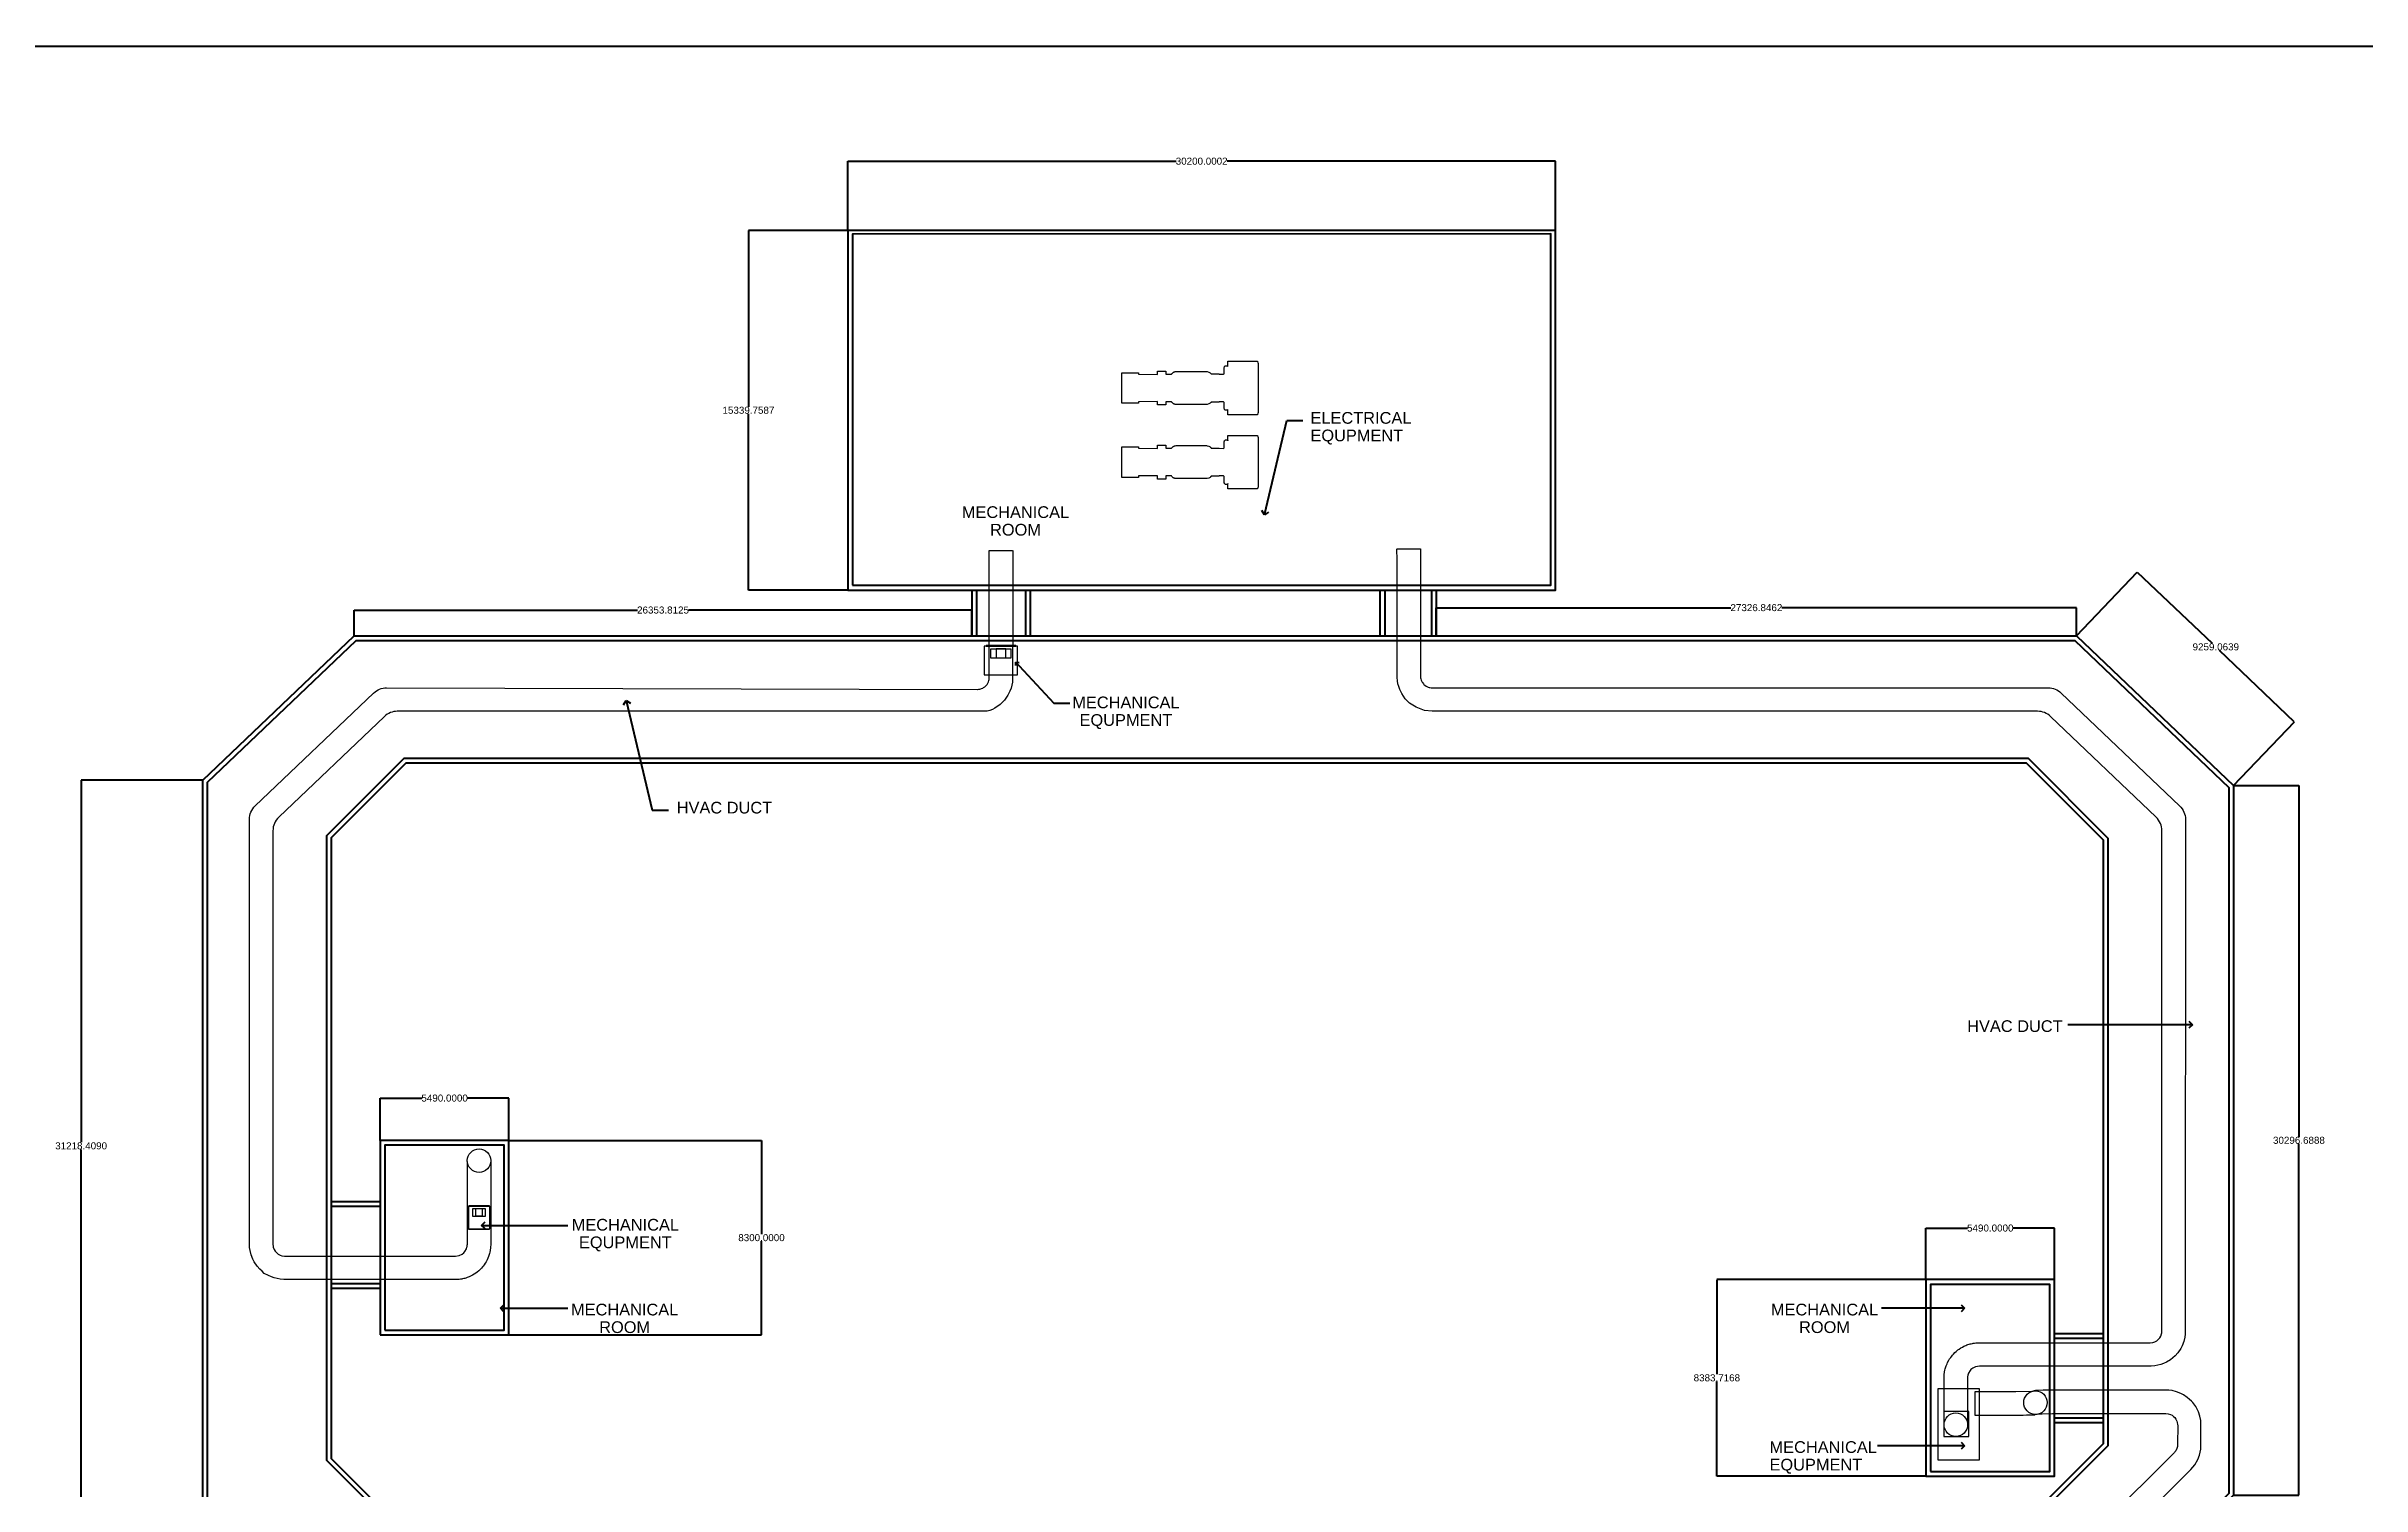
# Model space of a CAD drawing. Header units: metres. Extents: x -74409 to 1016817, y -66838 to 229698.
# Drawn here: x 5632 to 104441, y 168268 to 229698 of the extents above; entities that cross this region are included whole.
import ezdxf
from ezdxf import colors
from ezdxf.entities.mleader import LeaderData, LeaderLine
from ezdxf.math import Vec2, Vec3

# ---------------------------------------------------------------- set-up
doc = ezdxf.new("R2010")
doc.units = ezdxf.units.M
doc.layers.get('DEFPOINTS').update_dxf_attribs({"color": 2})
for name, color, linetype in [('B036', 5, 'Continuous'), ('DIM', 2, 'Continuous'), ('TEXT M1', 2, 'Continuous'), ('WALLS', 3, 'Continuous')]:
    doc.layers.add(name, color=color, linetype=linetype)
for name, color, linetype, lineweight in [('E-ELEC-EQPM', 1, 'Continuous', 9), ('M-EQPM', 50, 'Continuous', 9), ('M-HVAC-DUCT', 2, 'Continuous', 9)]:
    doc.layers.add(name, color=color, linetype=linetype, lineweight=lineweight)
doc.styles.get("Standard").update_dxf_attribs({"font": 'arial.ttf', "height": 300})
doc.styles.add('TEXTS', font='arial.ttf')
doc.dimstyles.get("Standard").update_dxf_attribs({"dimtxt": 0.18, "dimasz": 0.18, "dimexe": 0.18, "dimexo": 0.0625, "dimgap": 0.09, "dimtad": 0, "dimtih": 1, "dimtoh": 1, "dimdec": 4, "dimzin": 0, "dimdsep": 46, "dimtxsty": 'Standard', "dimcen": 0.09, "dimadec": 0, "dimazin": 0, "dimtfac": 1, "dimtdec": 4, "dimtofl": 0, "dimtmove": 0, "dimatfit": 3, "dimfxl": 1, "dimtolj": 1, "dimtzin": 0, "dimarcsym": 0})

# ---------------------------------------------------------------- blocks, each defined once
blk = doc.blocks.new('_Open90')
at = {"color": 0, "linetype": 'ByBlock', "lineweight": -2}
for p, q in [((0, 0), (-1, 0)), ((-0.5, 0.5), (0, 0)), ((0, 0), (-0.5, -0.5))]:
    blk.add_line(p, q, dxfattribs=at)
blk = doc.blocks.new('*D34')
at = {"layer": 'DEFPOINTS', "color": 0, "transparency": 16777216}
for p in [(7118, 198379), (12305, 198379, 1289530), (12305, 167161, 1289530)]:
    blk.add_point(p, dxfattribs=at)
at = {"layer": 'E-ELEC-EQPM', "color": 0, "lineweight": -2, "transparency": 16777216}
for p, q in [((12305, 198379), (7118, 198379)), ((7118, 198379), (7118, 182923)), ((7118, 167161), (7118, 182617)), ((12305, 167161), (7118, 167161))]:
    blk.add_line(p, q, dxfattribs=at)
at = {"layer": 'E-ELEC-EQPM', "color": 0, "transparency": 16777216}
for points in [[(7118, 198379), (7118, 198379), (7118, 198379)], [(7118, 167161), (7118, 167161), (7118, 167161)]]:
    blk.add_solid(points, dxfattribs=at)
at = {"layer": 'E-ELEC-EQPM', "color": 0, "transparency": 16777216, "insert": (7118, 182770), "char_height": 300, "attachment_point": 5}
blk.add_mtext('\\A1;31218.4090', dxfattribs=at)
blk = doc.blocks.new('*D36')
at = {"layer": 'DEFPOINTS', "color": 0, "transparency": 16777216}
for p in [(45127, 205638), (18773, 204543, 1289530), (45127, 204543, 1289530)]:
    blk.add_point(p, dxfattribs=at)
at = {"layer": 'E-ELEC-EQPM', "color": 0, "lineweight": -2, "transparency": 16777216}
for p, q in [((18773, 204543), (18773, 205638)), ((18773, 205638), (30857, 205638)), ((45127, 205638), (33043, 205638)), ((45127, 204543), (45127, 205638))]:
    blk.add_line(p, q, dxfattribs=at)
at = {"layer": 'E-ELEC-EQPM', "color": 0, "transparency": 16777216}
for points in [[(18773, 205638), (18773, 205638), (18773, 205638)], [(45127, 205638), (45127, 205638), (45127, 205638)]]:
    blk.add_solid(points, dxfattribs=at)
at = {"layer": 'E-ELEC-EQPM', "color": 0, "transparency": 16777216, "insert": (31950, 205638), "char_height": 300, "attachment_point": 5}
blk.add_mtext('\\A1;26353.8125', dxfattribs=at)
blk = doc.blocks.new('*D37')
at = {"layer": 'DEFPOINTS', "color": 0, "transparency": 16777216}
for p in [(35595, 221834), (39837, 221834, 1289530), (39837, 206494, 1289530)]:
    blk.add_point(p, dxfattribs=at)
at = {"layer": 'E-ELEC-EQPM', "color": 0, "lineweight": -2, "transparency": 16777216}
for p, q in [((39837, 221834), (35595, 221834)), ((35595, 221834), (35595, 214317)), ((35595, 206494), (35595, 214011)), ((39837, 206494), (35595, 206494))]:
    blk.add_line(p, q, dxfattribs=at)
at = {"layer": 'E-ELEC-EQPM', "color": 0, "transparency": 16777216}
for points in [[(35595, 221834), (35595, 221834), (35595, 221834)], [(35595, 206494), (35595, 206494), (35595, 206494)]]:
    blk.add_solid(points, dxfattribs=at)
at = {"layer": 'E-ELEC-EQPM', "color": 0, "transparency": 16777216, "insert": (35595, 214164), "char_height": 300, "attachment_point": 5}
blk.add_mtext('\\A1;15339.7587', dxfattribs=at)
blk = doc.blocks.new('*D38')
at = {"layer": 'DEFPOINTS', "color": 0, "transparency": 16777216}
for p in [(70037, 224794), (39837, 221834, 1289530), (70037, 221831, 1289530)]:
    blk.add_point(p, dxfattribs=at)
at = {"layer": 'E-ELEC-EQPM', "color": 0, "lineweight": -2, "transparency": 16777216}
for p, q in [((39837, 221834), (39837, 224797)), ((39837, 224797), (53850, 224795)), ((70037, 224794), (56025, 224795)), ((70037, 221831), (70037, 224794))]:
    blk.add_line(p, q, dxfattribs=at)
at = {"layer": 'E-ELEC-EQPM', "color": 0, "transparency": 16777216}
for points in [[(39837, 224797), (39837, 224797), (39837, 224797)], [(70037, 224794), (70037, 224794), (70037, 224794)]]:
    blk.add_solid(points, dxfattribs=at)
at = {"layer": 'E-ELEC-EQPM', "color": 0, "transparency": 16777216, "insert": (54937, 224795), "char_height": 300, "attachment_point": 5}
blk.add_mtext('\\A1;30200.0002', dxfattribs=at)
blk = doc.blocks.new('*D39')
at = {"layer": 'DEFPOINTS', "color": 0, "transparency": 16777216}
for p in [(92274, 205740), (64947, 204543, 1289530), (92274, 204543, 1289530)]:
    blk.add_point(p, dxfattribs=at)
at = {"layer": 'E-ELEC-EQPM', "color": 0, "lineweight": -2, "transparency": 16777216}
for p, q in [((64947, 204543), (64947, 205740)), ((64947, 205740), (77520, 205740)), ((92274, 205740), (79700, 205740)), ((92274, 204543), (92274, 205740))]:
    blk.add_line(p, q, dxfattribs=at)
at = {"layer": 'E-ELEC-EQPM', "color": 0, "transparency": 16777216}
for points in [[(64947, 205740), (64947, 205740), (64947, 205740)], [(92274, 205740), (92274, 205740), (92274, 205740)]]:
    blk.add_solid(points, dxfattribs=at)
at = {"layer": 'E-ELEC-EQPM', "color": 0, "transparency": 16777216, "insert": (78610, 205740), "char_height": 300, "attachment_point": 5}
blk.add_mtext('\\A1;27326.8462', dxfattribs=at)
blk = doc.blocks.new('*D40')
at = {"layer": 'DEFPOINTS', "color": 0, "transparency": 16777216}
for p in [(92274, 204543, 1289530), (101566, 200873), (98977, 198155, 1289530)]:
    blk.add_point(p, dxfattribs=at)
at = {"layer": 'E-ELEC-EQPM', "color": 0, "lineweight": -2, "transparency": 16777216}
for p, q in [((92274, 204543), (94864, 207260)), ((94864, 207260), (98054, 204220)), ((101566, 200873), (98376, 203913)), ((98977, 198155), (101567, 200873))]:
    blk.add_line(p, q, dxfattribs=at)
at = {"layer": 'E-ELEC-EQPM', "color": 0, "transparency": 16777216}
for points in [[(94864, 207260), (94863, 207260), (94863, 207260)], [(101566, 200873), (101566, 200873), (101566, 200873)]]:
    blk.add_solid(points, dxfattribs=at)
at = {"layer": 'E-ELEC-EQPM', "color": 0, "transparency": 16777216, "insert": (98215, 204066), "char_height": 300, "attachment_point": 5}
blk.add_mtext('\\A1;9259.0639', dxfattribs=at)
blk = doc.blocks.new('*D41')
at = {"layer": 'DEFPOINTS', "color": 0, "transparency": 16777216}
for p in [(98977, 198155, 1289530), (98977, 167858, 1289530), (101763, 167858)]:
    blk.add_point(p, dxfattribs=at)
at = {"layer": 'E-ELEC-EQPM', "color": 0, "lineweight": -2, "transparency": 16777216}
for p, q in [((98977, 198155), (101764, 198155)), ((101763, 198155), (101763, 183160)), ((101763, 167859), (101763, 182853)), ((98977, 167858), (101764, 167858))]:
    blk.add_line(p, q, dxfattribs=at)
at = {"layer": 'E-ELEC-EQPM', "color": 0, "transparency": 16777216}
for points in [[(101763, 198155), (101763, 198155), (101763, 198155)], [(101763, 167859), (101763, 167859), (101763, 167858)]]:
    blk.add_solid(points, dxfattribs=at)
at = {"layer": 'E-ELEC-EQPM', "color": 0, "transparency": 16777216, "insert": (101763, 183007), "char_height": 300, "attachment_point": 5}
blk.add_mtext('\\A1;30296.6888', dxfattribs=at)
blk = doc.blocks.new('*D44')
at = {"layer": 'DEFPOINTS', "color": 0, "transparency": 16777216}
for p in [(91336, 179263), (85846, 177062, 1289530), (91336, 177062, 1289530)]:
    blk.add_point(p, dxfattribs=at)
at = {"layer": 'E-ELEC-EQPM', "color": 0, "lineweight": -2, "transparency": 16777216}
for p, q in [((85846, 177062), (85846, 179263)), ((85846, 179263), (87619, 179263)), ((91336, 179263), (89563, 179263)), ((91336, 177062), (91336, 179263))]:
    blk.add_line(p, q, dxfattribs=at)
at = {"layer": 'E-ELEC-EQPM', "color": 0, "transparency": 16777216}
for points in [[(85846, 179263), (85846, 179263), (85846, 179263)], [(91336, 179263), (91336, 179263), (91336, 179263)]]:
    blk.add_solid(points, dxfattribs=at)
at = {"layer": 'E-ELEC-EQPM', "color": 0, "transparency": 16777216, "insert": (88591, 179263), "char_height": 300, "attachment_point": 5}
blk.add_mtext('\\A1;5490.0000', dxfattribs=at)
blk = doc.blocks.new('*D45')
at = {"layer": 'DEFPOINTS', "color": 0, "transparency": 16777216}
for p in [(85846, 177062, 1289530), (76923, 168678), (85846, 168678, 1289530)]:
    blk.add_point(p, dxfattribs=at)
at = {"layer": 'E-ELEC-EQPM', "color": 0, "lineweight": -2, "transparency": 16777216}
for p, q in [((85845, 177062), (76921, 177062)), ((76923, 177060), (76923, 173024)), ((76923, 168680), (76923, 172716)), ((85845, 168678), (76921, 168678))]:
    blk.add_line(p, q, dxfattribs=at)
at = {"layer": 'E-ELEC-EQPM', "color": 0, "transparency": 16777216}
for points in [[(76922, 177060), (76923, 177060), (76923, 177062)], [(76922, 168680), (76923, 168680), (76923, 168678)]]:
    blk.add_solid(points, dxfattribs=at)
at = {"layer": 'E-ELEC-EQPM', "color": 0, "transparency": 16777216, "insert": (76923, 172870), "char_height": 300, "attachment_point": 5}
blk.add_mtext('\\A1;8383.7168', dxfattribs=at)
blk = doc.blocks.new('*D46')
at = {"layer": 'DEFPOINTS', "color": 0, "transparency": 16777216}
for p in [(25375, 184810), (19885, 183002, 1289530), (25375, 183002, 1289530)]:
    blk.add_point(p, dxfattribs=at)
at = {"layer": 'E-ELEC-EQPM', "color": 0, "lineweight": -2, "transparency": 16777216}
for p, q in [((19885, 183002), (19885, 184810)), ((19886, 184810), (21658, 184810)), ((25375, 184810), (23602, 184810)), ((25375, 183002), (25375, 184810))]:
    blk.add_line(p, q, dxfattribs=at)
at = {"layer": 'E-ELEC-EQPM', "color": 0, "transparency": 16777216}
for points in [[(19886, 184810), (19886, 184810), (19885, 184810)], [(25375, 184810), (25375, 184810), (25375, 184810)]]:
    blk.add_solid(points, dxfattribs=at)
at = {"layer": 'E-ELEC-EQPM', "color": 0, "transparency": 16777216, "insert": (22630, 184810), "char_height": 300, "attachment_point": 5}
blk.add_mtext('\\A1;5490.0000', dxfattribs=at)
blk = doc.blocks.new('*D47')
at = {"layer": 'DEFPOINTS', "color": 0, "transparency": 16777216}
for p in [(25375, 183002, 1289530), (25375, 174702, 1289530), (36152, 174702)]:
    blk.add_point(p, dxfattribs=at)
at = {"layer": 'E-ELEC-EQPM', "color": 0, "lineweight": -2, "transparency": 16777216}
for p, q in [((25375, 183002), (36152, 183002)), ((36152, 183002), (36152, 179006)), ((36152, 174702), (36152, 178699)), ((25375, 174702), (36152, 174702))]:
    blk.add_line(p, q, dxfattribs=at)
at = {"layer": 'E-ELEC-EQPM', "color": 0, "transparency": 16777216}
for points in [[(36152, 183002), (36152, 183002), (36152, 183002)], [(36152, 174702), (36152, 174702), (36152, 174702)]]:
    blk.add_solid(points, dxfattribs=at)
at = {"layer": 'E-ELEC-EQPM', "color": 0, "transparency": 16777216, "insert": (36152, 178852), "char_height": 300, "attachment_point": 5}
blk.add_mtext('\\A1;8300.0000', dxfattribs=at)

msp = doc.modelspace()

# ---------------------------------------------------------------- linework, layer by layer
at = {"layer": 'B036', "elevation": 1289530}
msp.add_lwpolyline([(-20587.34639, 108164.72183), (-20587.34639, 229698.32955), (131287.65361, 229698.32955), (131287.65361, 108164.72183)], close=True, dxfattribs=at)
at = {"layer": 'E-ELEC-EQPM', "elevation": 1289530}
for points in [[(51534.81179, 215115.20017), (51534.81179, 215766.17439), (52243.63054, 215766.17439), (52243.63054, 215704.95642), (53052.46179, 215696.22517), (53052.46179, 215839.10017), (53414.41179, 215839.10017), (53414.41179, 215704.95642), (53641.72987, 215704.95642), (53647.90267, 215704.95642), (53661.89154, 215723.73062), (53674.54314, 215737.91524), (53684.2133, 215746.62229), (53692.66158, 215754.22915), (53709.19399, 215769.11501), (53724.72938, 215778.08437), (53738.46749, 215786.01607), (53750.95098, 215793.22342), (53764.42464, 215799.24931), (53783.99296, 215805.60744), (53797.24962, 215809.91479), (53810.50627, 215814.22214), (53847.63352, 215818.12437), (53859.97624, 215819.42164), (53866.94686, 215819.42164), (55137.28521, 215819.42164), (55166.33921, 215816.85399), (55244.4062, 215796.99275), (55292.69187, 215769.11501), (55303.86139, 215760.40654), (55303.86139, 215760.40654), (55309.85392, 215753.66223), (55323.76767, 215741.13423), (55334.12627, 215731.80731), (55342.31933, 215720.53052), (55345.53646, 215716.10252), (55678.62028, 215715.12866), (55678.62028, 215704.95642), (55874.5619, 215703.78852), (55890.05351, 215713.74633), (55898.43751, 215726.75685), (55900.61644, 215766.12905), (55901.3894, 215948.15714), (55900.67696, 215985.3383), (55902.02116, 215996.00817), (55905.60199, 216011.93164), (55911.66271, 216026.56353), (55918.21417, 216035.10155), (55924.76563, 216043.63958), (55935.16567, 216057.19318), (55941.69545, 216058.80003), (55959.32887, 216064.66359), (55972.39703, 216066.38404), (55983.06691, 216067.78876), (55993.73678, 216066.38404), (56018.2085, 216059.26242), (56032.83016, 216050.19104), (56047.91964, 216035.10155), (56054.4711, 216026.56353), (56057.92737, 216255.14603), (57319.58893, 216255.14603), (57327.72997, 216178.90032), (57345.74269, 216178.90032), (57345.74269, 214051.45432), (57327.72997, 214051.45432), (57319.58893, 213975.20861), (56057.92737, 213975.20861), (56054.4711, 214203.79111), (56047.91964, 214195.25309), (56032.83016, 214180.1636), (56018.2085, 214171.09222), (55993.73678, 214163.9706), (55983.06691, 214162.56588), (55972.39703, 214163.9706), (55959.32887, 214165.69105), (55941.69545, 214171.55461), (55935.16567, 214173.16146), (55924.76563, 214186.71506), (55918.21417, 214195.25309), (55911.66271, 214203.79111), (55905.60199, 214218.423), (55902.02116, 214234.34647), (55900.67696, 214245.01634), (55901.3894, 214282.1975), (55900.61644, 214464.22559), (55898.43751, 214503.59779), (55890.05351, 214516.60831), (55874.5619, 214526.56613), (55678.62028, 214525.39822), (55678.62028, 214515.22598), (55345.53646, 214514.25212), (55342.31933, 214509.82412), (55334.12627, 214498.54733), (55323.76767, 214489.22041), (55309.85392, 214476.69241), (55303.86139, 214469.9481), (55303.86139, 214469.9481), (55292.69187, 214461.23963), (55244.4062, 214433.36189), (55166.33921, 214413.50065), (55137.28521, 214410.933), (53866.94686, 214410.933), (53859.97624, 214410.933), (53847.63352, 214412.23027), (53810.50627, 214416.1325), (53797.24962, 214420.43985), (53783.99296, 214424.7472), (53764.42464, 214431.10533), (53750.95098, 214437.13122), (53738.46749, 214444.33857), (53724.72938, 214452.27027), (53709.19399, 214461.23963), (53692.66158, 214476.12549), (53684.2133, 214483.73235), (53674.54314, 214492.4394), (53661.89154, 214506.62402), (53647.90267, 214525.39822), (53641.72987, 214525.39822), (53414.41179, 214525.39822), (53414.41179, 214391.25447), (53052.46179, 214391.25447), (53052.46179, 214534.12947), (52243.63054, 214525.39822), (52243.63054, 214464.18025), (51534.81179, 214464.18025), (51534.81179, 215115.15447)], [(51534.81179, 211951.59196), (51534.81179, 212602.56618), (52243.63054, 212602.56618), (52243.63054, 212541.34821), (53052.46179, 212532.61696), (53052.46179, 212675.49196), (53414.41179, 212675.49196), (53414.41179, 212541.34821), (53641.72987, 212541.34821), (53647.90267, 212541.34821), (53661.89154, 212560.1224), (53674.54314, 212574.30702), (53684.2133, 212583.01407), (53692.66158, 212590.62094), (53709.19399, 212605.50679), (53724.72938, 212614.47615), (53738.46749, 212622.40785), (53750.95098, 212629.6152), (53764.42464, 212635.6411), (53783.99296, 212641.99923), (53797.24962, 212646.30658), (53810.50627, 212650.61393), (53847.63352, 212654.51616), (53859.97624, 212655.81343), (53866.94686, 212655.81343), (55137.28521, 212655.81343), (55166.33921, 212653.24578), (55244.4062, 212633.38453), (55292.69187, 212605.50679), (55303.86139, 212596.79833), (55303.86139, 212596.79833), (55309.85392, 212590.05401), (55323.76767, 212577.52602), (55334.12627, 212568.19909), (55342.31933, 212556.92231), (55345.53646, 212552.4943), (55678.62028, 212551.52044), (55678.62028, 212541.34821), (55874.5619, 212540.1803), (55890.05351, 212550.13812), (55898.43751, 212563.14863), (55900.61644, 212602.52084), (55901.3894, 212784.54893), (55900.67696, 212821.73008), (55902.02116, 212832.39996), (55905.60199, 212848.32343), (55911.66271, 212862.95531), (55918.21417, 212871.49334), (55924.76563, 212880.03136), (55935.16567, 212893.58497), (55941.69545, 212895.19182), (55959.32887, 212901.05537), (55972.39703, 212902.77583), (55983.06691, 212904.18055), (55993.73678, 212902.77583), (56018.2085, 212895.6542), (56032.83016, 212886.58282), (56047.91964, 212871.49334), (56054.4711, 212862.95531), (56057.92737, 213091.53782), (57319.58893, 213091.53782), (57327.72997, 213015.29211), (57345.74269, 213015.29211), (57345.74269, 210887.8461), (57327.72997, 210887.8461), (57319.58893, 210811.60039), (56057.92737, 210811.60039), (56054.4711, 211040.1829), (56047.91964, 211031.64487), (56032.83016, 211016.55539), (56018.2085, 211007.48401), (55993.73678, 211000.36238), (55983.06691, 210998.95767), (55972.39703, 211000.36238), (55959.32887, 211002.08284), (55941.69545, 211007.94639), (55935.16567, 211009.55325), (55924.76563, 211023.10685), (55918.21417, 211031.64487), (55911.66271, 211040.1829), (55905.60199, 211054.81478), (55902.02116, 211070.73825), (55900.67696, 211081.40813), (55901.3894, 211118.58928), (55900.61644, 211300.61737), (55898.43751, 211339.98958), (55890.05351, 211353.00009), (55874.5619, 211362.95791), (55678.62028, 211361.79), (55678.62028, 211351.61777), (55345.53646, 211350.64391), (55342.31933, 211346.2159), (55334.12627, 211334.93912), (55323.76767, 211325.61219), (55309.85392, 211313.0842), (55303.86139, 211306.33989), (55303.86139, 211306.33989), (55292.69187, 211297.63142), (55244.4062, 211269.75368), (55166.33921, 211249.89244), (55137.28521, 211247.32478), (53866.94686, 211247.32478), (53859.97624, 211247.32478), (53847.63352, 211248.62205), (53810.50627, 211252.52429), (53797.24962, 211256.83163), (53783.99296, 211261.13898), (53764.42464, 211267.49712), (53750.95098, 211273.52301), (53738.46749, 211280.73036), (53724.72938, 211288.66206), (53709.19399, 211297.63142), (53692.66158, 211312.51727), (53684.2133, 211320.12414), (53674.54314, 211328.83119), (53661.89154, 211343.01581), (53647.90267, 211361.79), (53641.72987, 211361.79), (53414.41179, 211361.79), (53414.41179, 211227.64625), (53052.46179, 211227.64625), (53052.46179, 211370.52125), (52243.63054, 211361.79), (52243.63054, 211300.57203), (51534.81179, 211300.57203), (51534.81179, 211951.54625)]]:
    msp.add_lwpolyline(points, dxfattribs=at)
at = {"layer": 'M-EQPM', "elevation": 1289530}
for points in [[(45660.69318, 202872.02865), (47083.09318, 202872.02865), (47083.09318, 204091.22865), (45660.69318, 204091.22865)], [(45736.89318, 204091.22865), (47005.11967, 204091.22865), (47005.11967, 204118.84828), (45736.89318, 204118.84828)], [(45945.17318, 203989.62865), (46798.61318, 203989.62865), (46798.61318, 203583.22865), (45945.17318, 203583.22865)], [(46168.69318, 203597.01869), (46578.13385, 203597.01869), (46578.13385, 203978.01869), (46168.69318, 203978.01869)], [(23642.27934, 179227.13951), (24556.67934, 179227.13951), (24556.67934, 180192.33951), (23642.27934, 180192.33951)], [(23667.67934, 180192.33951), (24531.27934, 180192.33951), (24531.46837, 180217.73951), (23667.74035, 180217.73951)], [(23825.15934, 179769.00618), (24373.79934, 179769.00618), (24373.79934, 180090.73951), (23825.15934, 180090.73951)], [(23947.07934, 179781.70618), (24251.87934, 179781.70618), (24251.87934, 180078.03951), (23947.07934, 180078.03951)], [(23667.67934, 179227.13951), (24531.27934, 179227.13951), (24531.27934, 179201.73951), (23667.67934, 179201.73951)], [(86355.77229, 169373.92806), (88133.77229, 169373.92806), (88133.77229, 172406.48689), (86355.77229, 172406.48689)]]:
    msp.add_lwpolyline(points, close=True, dxfattribs=at)
at = {"layer": 'M-HVAC-DUCT', "elevation": 1289530}
for points in [[(24596.6861, 182101.39676), (24599.76401, 178574.8612), (24594.05606, 178435.27708), (24576.97564, 178305.53842), (24562.8142, 178241.66027), (24548.65275, 178177.78212), (24509.30295, 178052.98047), (24476.07567, 177972.76274), (24449.62868, 177913.64761), (24398.80212, 177816.01069), (24363.6471, 177760.82836), (24319.53492, 177693.97284), (24273.43194, 177633.89026), (24248.83068, 177601.82927), (24204.62743, 177553.5899), (24135.90361, 177482.88155), (24083.41908, 177434.78834), (24012.03705, 177377.11332), (23960.12867, 177337.28262), (23885.67921, 177289.85309), (23819.25179, 177251.08893), (23756.12084, 177218.22503), (23673.24282, 177181.51038), (23629.10741, 177163.2289), (23585.60462, 177147.89891), (23531.51547, 177130.84466), (23487.99258, 177117.12195), (23447.91974, 177108.23802), (23395.54338, 177096.62645), (23360.23628, 177088.79906), (23328.58588, 177084.63221), (23303.20812, 177081.29116), (23250.1439, 177074.30512), (23212.93142, 177070.95168), (23102.16891, 177066.11569), (15794.70194, 177065.82028), (15764.21511, 177068.58146), (15606.89822, 177082.82963), (15478.15075, 177105.53128), (15351.87177, 177139.36763), (15236.21041, 177181.10377), (15110.53747, 177239.33157), (14935.16704, 177330.77061), (14838.31975, 177419.5148), (14741.84099, 177507.92129), (14628.40353, 177637.02104), (14503.46306, 177818.58146), (14443.03948, 177934.65407), (14373.28733, 178117.95207), (14325.28953, 178308.1092), (14308.20912, 178437.84785), (14306.3703, 178568.58146), (14301.92148, 196703.09496, -0.2052379432), (14550.03536, 197282.41403), (19602.06877, 202096.56906, -0.1926262401), (20153.86644, 202317.413), (45371.98078, 202252.33207), (45387.56358, 202253.55846), (45422.24616, 202256.28804), (45469.27083, 202263.06688), (45507.41646, 202272.22484), (45544.46029, 202284.24765), (45598.97603, 202306.82881), (45632.42472, 202327.32619), (45680.7886, 202360.56235), (45725.53417, 202398.77868), (45751.01172, 202428.60906), (45776.48928, 202458.43945), (45796.98666, 202491.88813), (45817.48404, 202525.33682), (45824.99029, 202543.45851), (45840.00279, 202579.70189), (45856.66699, 202635.96921), (45865.82495, 202674.11484), (45871.98078, 202751.27273), (45871.98078, 208183.48908), (45896.45252, 208183.48908), (46865.82495, 208183.48908)], [(46884.60325, 208183.48908), (46871.98078, 207703.42424), (46871.98078, 207019.7101), (46871.98078, 205569.40712), (46869.1268, 202751.46679), (46869.1268, 202686.96526), (46857.73262, 202556.72913), (46835.03096, 202427.98165), (46801.19461, 202301.70268), (46756.48109, 202178.85327), (46671.01889, 202002.33207), (46521.04744, 201788.15066), (46336.16219, 201603.26541), (46109.31393, 201453.11261, -0.1471908927), (45667.86181, 201320.21422), (20611.37776, 201316.82777, 0.1926198589), (20059.59978, 201095.98382), (15550.5938, 196799.28742, 0.2051871994), (15302.4799, 196220.12416), (15302.67211, 178566.40937), (15308.65699, 178490.36423), (15317.81495, 178452.2186), (15356.9979, 178341.58621), (15397.99267, 178274.68884), (15448.94777, 178215.02807), (15525.33288, 178153.82428), (15611.74929, 178108.0657), (15686.1383, 178083.89525), (15802.50116, 178068.58146), (23097.30748, 178068.58146), (23254.27251, 178090.48243), (23376.9323, 178151.2535), (23453.31741, 178212.4573), (23491.53374, 178257.20287), (23566.02016, 178372.88107), (23584.45023, 178449.64782), (23591.77102, 178480.14111), (23595.80804, 178515.74531), (23597.78603, 178540.878), (23599.76401, 178566.01069), (23599.76401, 182099.91099)], [(86624.43227, 170910.19582), (86621.35436, 172862.2367), (86627.06231, 173001.82082), (86644.14273, 173131.55947), (86658.30417, 173195.43762), (86672.46562, 173259.31577), (86711.81542, 173384.11742), (86745.0427, 173464.33515), (86771.48969, 173523.45029), (86822.31625, 173621.0872), (86857.47127, 173676.26953), (86901.58345, 173743.12506), (86947.68643, 173803.20763), (86972.28769, 173835.26862), (87016.49094, 173883.508), (87085.21476, 173954.21635), (87137.69929, 174002.30956), (87209.08132, 174059.98457), (87260.9897, 174099.81527), (87335.43916, 174147.2448), (87401.86658, 174186.00897), (87464.99753, 174218.87286), (87547.87555, 174255.58751), (87592.01096, 174273.86899), (87635.51375, 174289.19899), (87689.6029, 174306.25323), (87733.12579, 174319.97594), (87773.19863, 174328.85988), (87825.57499, 174340.47144), (87860.88209, 174348.29883), (87892.53249, 174352.46569), (87917.91025, 174355.80673), (87970.97447, 174362.79277), (88008.18695, 174366.14621), (88055.98755, 174368.23323), (88096.48944, 174370.00158), (88114.23745, 174370.77647), (88121.35436, 174371.0872), (95418.61721, 174371.0872), (95534.98007, 174386.40099), (95609.36908, 174410.57144), (95695.78549, 174456.33002), (95772.1706, 174517.53381), (95823.1257, 174577.19458), (95864.12047, 174644.09195), (95903.30342, 174754.72434), (95912.46138, 174792.86997), (95918.44626, 174868.91511), (95918.63847, 196220.12416, 0.2051871994), (95670.52457, 196799.28742), (91161.51859, 201095.98382, 0.1926198589), (90609.74061, 201316.82777), (64775.84751, 201320.31929), (64451.4971, 201357.26911), (64083.88382, 201491.0694), (63811.6661, 201671.25263), (63626.78085, 201856.13788), (63476.80941, 202070.31929), (63391.34721, 202246.84049), (63346.63368, 202369.6899), (63312.79733, 202495.96887), (63290.09567, 202624.71635), (63278.70149, 202754.95248), (63278.70149, 202819.45401), (63275.84751, 205637.39434), (63275.84751, 207087.69732), (63275.84751, 207771.41146), (63263.22505, 208251.4763)], [(63282.00334, 208251.4763), (64251.37577, 208251.4763), (64275.84751, 208251.4763), (64275.84751, 202819.25995), (64282.00334, 202742.10206), (64291.1613, 202703.95643), (64307.8255, 202647.6891), (64322.838, 202611.44573), (64330.34425, 202593.32404), (64350.84163, 202559.87535), (64371.33902, 202526.42666), (64396.81657, 202496.59628), (64422.29412, 202466.7659), (64467.0397, 202428.54957), (64515.40357, 202395.31341), (64548.85226, 202374.81603), (64603.368, 202352.23487), (64640.41183, 202340.21205), (64678.55746, 202331.0541), (64725.58214, 202324.27526), (64760.26471, 202321.54568), (64775.84751, 202320.31929), (91067.25193, 202317.413, -0.1926262401), (91619.0496, 202096.56906), (96671.08301, 197282.41403, -0.2052379432), (96919.19689, 196703.09496), (96914.74807, 174871.0872), (96912.90925, 174740.35359), (96895.82884, 174610.61494), (96847.83104, 174420.45781), (96778.07889, 174237.15981), (96717.65531, 174121.0872), (96592.71484, 173939.52678), (96479.27738, 173810.42703), (96382.79862, 173722.02054), (96285.95133, 173633.27635), (96110.5809, 173541.83731), (95984.90796, 173483.60951), (95869.2466, 173441.87337), (95742.96762, 173408.03702), (95614.22015, 173385.33537), (95456.90326, 173371.0872), (95426.41643, 173368.32602), (88124.5618, 173368.6212), (87966.84586, 173346.61546), (87844.18607, 173285.84439), (87767.80096, 173224.64059), (87729.58463, 173179.89502), (87655.09821, 173064.21682), (87636.66814, 172987.45007), (87629.34735, 172956.95679), (87625.31033, 172921.35258), (87623.33234, 172896.21989), (87621.35436, 172871.0872), (87621.35436, 170911.68158)]]:
    msp.add_lwpolyline(points, format="xyb", dxfattribs=at)
msp.add_lwpolyline([(85119.36035, 156975.76889), (97149.44255, 168960.95453), (97315.8692, 169162.89129), (97446.60282, 169389.32855), (97516.35497, 169572.62655), (97572.89297, 169827.653), (97572.89297, 170027.36866), (97580.98531, 170846.59942), (97582.94673, 171045.16535), (97536.02988, 171236.46738), (97471.64144, 171421.71761), (97416.39103, 171540.2025), (97363.59631, 171653.42113), (97276.0385, 171760.51184), (97236.2078, 171812.42022), (97174.37265, 171879.90144), (97099.56193, 171953.10223), (96999.41417, 172037.13617), (96837.14114, 172147.27691), (96721.06853, 172207.70049), (96537.77053, 172277.45264), (96347.6134, 172325.45044), (96217.87475, 172342.53085), (96152.50794, 172345.38483), (96086.2577, 172348.27738), (91525.23051, 172348.27738), (91084.73347, 172344.47808), (90853.31892, 172339.01632), (90644.77067, 172329.88971), (90527.85097, 172329.88971), (90364.10871, 172288.57789), (89685.85991, 172278.68245), (89439.02402, 172278.13523), (89043.93528, 172278.13523), (88644.14398, 172278.13523), (88333.71734, 172278.13523), (88042.10468, 172278.13523), (87938.61721, 172278.13523), (87938.61721, 171278.7444), (89741.13814, 171279.6194), (89848.89627, 171280.70284), (90001.57512, 171283.14709), (90142.10701, 171286.35837), (90332.89505, 171293.48033), (90478.48259, 171293.48033), (90521.7611, 171315.59765), (90596.83444, 171319.79598), (90644.77067, 171330.49889), (90704.33937, 171333.80746), (90811.51043, 171338.32157), (91242.21721, 171347.12667), (91406.65273, 171348.32395), (93625.77229, 171348.32395), (96087.14114, 171348.23881), (96184.43118, 171337.504), (96277.89301, 171308.75457), (96347.58507, 171273.24469), (96410.86414, 171227.26975), (96466.17208, 171171.96182), (96512.14702, 171108.68275), (96555.16314, 171020.86899), (96571.82735, 170964.60167), (96585.16315, 170873.3715), (96588.8788, 170847.95275), (96587.14114, 170023.25594), (96580.98531, 169945.03871), (96555.16314, 169850.62576), (96512.14702, 169762.812), (96473.44022, 169708.04284), (96447.78002, 169677.9986), (84409.49976, 157685.62949)], dxfattribs=at)
msp.add_lwpolyline([(86609.77229, 170364.52806), (87676.57229, 170364.52806), (87676.57229, 171431.32806), (86609.77229, 171431.32806)], close=True, dxfattribs=at)
at = {"layer": 'M-HVAC-DUCT'}
for centre in [(24099.76401, 182140.50537, 1289530), (90518.61721, 171813.33931, 1289530), (87121.35436, 170871.0872, 1289530)]:
    msp.add_circle(centre, 501.6035, dxfattribs=at)
at = {"layer": 'WALLS', "elevation": 1289530}
for points in [[(39836.98078, 206494.24481), (70036.98078, 206494.24481), (70036.98078, 221830.72834), (39836.98078, 221834.00355)], [(40036.98078, 206694.24481), (69836.98078, 206694.24481), (69836.98078, 221694.24481), (40036.98078, 221681.79434)], [(24262.17778, 133946.63323), (24262.17778, 155204.02213), (12305.34608, 167160.85383), (12305.34608, 198379.26281), (18773.16824, 204542.54322), (92273.82698, 204542.54322), (98976.88058, 198155.1074), (98976.88058, 167858.41857), (87022.57936, 155840.47774), (87022.57936, 124747.65819), (81530.04888, 124747.65819), (81530.04888, 158175.61933), (93425.77229, 170071.34273), (93425.77229, 195813.08384), (90140.81412, 199098.042), (20968.74796, 199098.042), (17795.34608, 195924.64013), (17795.34608, 169434.88629), (29752.17778, 157478.05459), (29752.17778, 133946.63323)], [(24462.17778, 134146.63323), (24462.17778, 155286.86484), (12505.34608, 167243.69654), (12505.34608, 198293.58162), (18853.20068, 204342.54322), (92193.79454, 204342.54322), (98776.88058, 198069.42621), (98776.88058, 167940.95043), (86822.57936, 155923.00961), (86822.57936, 124947.65819), (81730.04888, 124947.65819), (81730.04888, 158092.77661), (93625.77229, 169988.50002), (93625.77229, 195895.92655), (90223.65683, 199298.042), (20885.90524, 199298.042), (17595.34608, 196007.48284), (17595.34608, 169352.04357), (29552.17778, 157395.21188), (29552.17778, 134146.63323)], [(19885.34608, 174702.27518), (25375.34608, 174702.27518), (25375.34608, 183002.27518), (19885.34608, 183002.27518)], [(20085.34608, 174902.27518), (25175.34608, 174902.27518), (25175.34608, 182802.27518), (20085.34608, 182802.27518)], [(85845.77229, 168677.92806), (91335.77229, 168677.92806), (91335.77229, 177061.64483), (85845.77229, 177061.64483)], [(86045.77229, 168877.92806), (91135.77229, 168877.92806), (91135.77229, 176861.64483), (86045.77229, 176861.64483)]]:
    msp.add_lwpolyline(points, close=True, dxfattribs=at)
for points in [[(45126.98078, 206494.24481), (45126.98078, 204542.54322)], [(45326.98078, 206494.24481), (45326.98078, 204542.54322)], [(47416.98078, 206494.24481), (47416.98078, 204542.54322)], [(47616.98078, 206494.24481), (47616.98078, 204542.54322)], [(62546.98078, 206494.24481), (62546.98078, 204542.54322)], [(62746.98078, 206494.24481), (62746.98078, 204542.54322)], [(64746.98078, 206494.24481), (64746.98078, 204542.54322)], [(64946.98078, 206494.24481), (64946.98078, 204542.54322)], [(17795.34608, 180392.27518), (19885.34608, 180392.27518)], [(17795.34608, 180192.27518), (19885.34608, 180192.27518)], [(17795.34608, 176902.27518), (19885.34608, 176902.27518)], [(17795.34608, 176702.27518), (19885.34608, 176702.27518)], [(91335.77229, 174767.92806), (93425.77229, 174767.92806)], [(91335.77229, 174567.92806), (93425.77229, 174567.92806)], [(91335.77229, 171167.94806), (93425.77229, 171167.94806)], [(91335.77229, 170967.92806), (93425.77229, 170967.92806)]]:
    msp.add_lwpolyline(points, dxfattribs=at)

# ---------------------------------------------------------------- texts
at = {"layer": 'DIM', "insert": (79169.94747, 170166.94165, 1289530), "char_height": 500, "width": 5814.0892026, "attachment_point": 1, "line_spacing_factor": 0.9, "style": 'TEXTS'}
msp.add_mtext('MECHANICAL\\PEQUPMENT ', dxfattribs=at)
at = {"layer": 'TEXT M1', "char_height": 500, "line_spacing_factor": 0.9, "style": 'TEXTS'}
for s, insert, width, attachment_point in [('ELECTRICAL EQUPMENT ', (59579.83859, 214090.36491, 1289530), 2715.1452933, 1), ('\\pxqc;MECHANICAL\\PEQUPMENT ', (48797.40239, 201946.61864, 1289530), 5814.0892026, 1), ('HVAC DUCT', (32534.27117, 197456.38924, 1289530), 5814.0892026, 1), ('\\pxqc;HVAC DUCT', (86735.31037, 188131.31183, 1289530), 5814.0892026, 1), ('\\pxqc;MECHANICAL\\PEQUPMENT ', (33924.25308, 179654.99891, 1289530), 7164.1345861, 3), ('\\pxqc;MECHANICAL\\PROOM', (33219.90228, 176034.6209, 1289530), 5814.0892026, 3), ('\\pxqc;MECHANICAL\\PROOM', (78610.46669, 176034.6209, 1289530), 5814.0892026, 1)]:
    msp.add_mtext(s, dxfattribs=dict(at, insert=insert, width=width, attachment_point=attachment_point))
at = {"layer": 'WALLS', "insert": (44085.05216, 210067.5986, 1289530), "char_height": 500, "width": 5814.0892026, "attachment_point": 1, "line_spacing_factor": 0.9, "style": 'TEXTS'}
msp.add_mtext('\\pxqc;MECHANICAL\\PROOM', dxfattribs=at)

# ---------------------------------------------------------------- dimensions: what is measured, and where the dimension line sits
at = {"layer": 'E-ELEC-EQPM'}
for p1, p2, distance, picture, middle in [((39836.9807795454, 221834.0035478641, 1289530), (70036.9807795454, 221830.7283353287, 1289530), 2962.8370137798, '*D38', (54937.3021014286, 224795.2029379524)), ((92273.82698, 204542.54322, 1289530), (98976.88058, 198155.1074, 1289530), 3753.75992, '*D40', (98214.91368, 204066.34127)), ((64946.98078, 204542.54322, 1289530), (92273.82698, 204542.54322, 1289530), 1197.20062, '*D39', (78610.40388, 205739.74384))]:
    dim = msp.add_aligned_dim(p1=p1, p2=p2, distance=distance, dimstyle='Standard', dxfattribs=at)
    dim.commit()
    dim.dimension.update_dxf_attribs({"geometry": picture, "text_midpoint": middle})
for base, p1, p2, picture, middle in [((35594.9703593736, 221834.0035478643), (39836.9807795454, 206494.2448078106, 1289530), (39836.9807795454, 221834.0035478641, 1289530), '*D37', (35594.9703593736, 214164.1241778374)), ((101763.3999284589, 167858.418565719), (98976.8805756371, 198155.1073967588, 1289530), (98976.8805756371, 167858.418565719, 1289530), '*D41', (101763.3999284589, 183006.7629812389)), ((36152.19202, 174702.27518), (25375.34608, 183002.27518, 1289530), (25375.34608, 174702.27518, 1289530), '*D47', (36152.19202, 178852.27518))]:
    dim = msp.add_linear_dim(base=base, p1=p1, p2=p2, angle=90, dimstyle='Standard', dxfattribs=at)
    dim.commit()
    dim.dimension.update_dxf_attribs({"geometry": picture, "text_midpoint": middle})
for base, p1, p2, picture, middle in [((45126.9807795455, 205637.6570160461), (18773.1682389129, 204542.5432191878, 1289530), (45126.9807795455, 204542.5432191877, 1289530), '*D36', (31950.0745092292, 205637.6570160461)), ((25375.34608, 184809.87604), (19885.34608, 183002.27518, 1289530), (25375.34608, 183002.27518, 1289530), '*D46', (22630.34608, 184809.87604)), ((91335.77229, 179262.65342), (85845.77229, 177061.64483, 1289530), (91335.77229, 177061.64483, 1289530), '*D44', (88590.77229, 179262.65342))]:
    dim = msp.add_linear_dim(base=base, p1=p1, p2=p2, dimstyle='Standard', dxfattribs=at)
    dim.commit()
    dim.dimension.update_dxf_attribs({"geometry": picture, "text_midpoint": middle})
for base, p1, p2, override, picture, middle in [((7118.3807866637, 198379.2628083627), (12305.3460839609, 167160.8538282779, 1289530), (12305.346083961, 198379.2628083626, 1289530), {"dimtxt": 2}, '*D34', (7118.3807866638, 182770.0583183202)), ((76922.7936, 168677.92806), (85845.77229, 177061.64483, 1289530), (85845.77229, 168677.92806, 1289530), {"dimscale": 10, "dimtxt": 2}, '*D45', (76922.7936, 172869.78645))]:
    dim = msp.add_linear_dim(base=base, p1=p1, p2=p2, angle=90, dimstyle='Standard', override=override, dxfattribs=at)
    dim.commit()
    dim.dimension.update_dxf_attribs({"geometry": picture, "text_midpoint": middle})

# ---------------------------------------------------------------- leaders
ml = msp.add_multileader_mtext('Standard')
ml.set_content('', color=256)
ml.set_leader_properties()
ml.set_arrow_properties(name='OPEN90')
ml.build(insert=Vec2(0, 0))
ml.multileader.update_dxf_attribs({"text_right_attachment_type": 6, "dogleg_length": 0.36, "arrow_head_size": 300})
ctx = ml.context
ctx.base_point, ctx.char_height, ctx.arrow_head_size, ctx.landing_gap_size, ctx.plane_origin = Vec3(59253.38787, 213731.77989, 1289530), 0.18, 300, 0, Vec3(57614.76415, 209707.92873, 1289530)
ctx.right_attachment, ctx.text_align_type = 6, 2
notes = []
notes.append((ctx, [(0, (1, 1, 0), (58568.96948, 213731.68989, 1289530), (1, 0), 684.41839, [(0, [(57614.76415, 209707.92873, 1289530)], 0, [])])]))
ctx.mtext.insert, ctx.mtext.alignment, ctx.mtext.flow_direction = Vec3(59253.38787, 213732.22989, 1289530), 3, 5
ml = msp.add_multileader_mtext('Standard')
ml.set_content('', color=256)
ml.set_leader_properties()
ml.set_arrow_properties(name='OPEN90')
ml.build(insert=Vec2(0, 0))
ml.multileader.update_dxf_attribs({"text_right_attachment_type": 6, "dogleg_length": 0.36, "arrow_head_size": 200})
ctx = ml.context
ctx.base_point, ctx.char_height, ctx.arrow_head_size, ctx.landing_gap_size, ctx.plane_origin = Vec3(49305.80224, 201661.19192, 1289530), 0.18, 200, 0, Vec3(47667.17852, 205684.77308, 1289530)
ctx.right_attachment, ctx.text_align_type = 6, 2
notes.append((ctx, [(0, (1, 1, 0), (48621.38386, 201661.10192, 1289530), (1, 0), 684.41839, [(0, [(47012.12505, 203407.54863, 1289530)], 0, [])])]))
ctx.mtext.insert, ctx.mtext.alignment, ctx.mtext.flow_direction = Vec3(49305.80224, 201661.64192, 1289530), 3, 5
ml = msp.add_multileader_mtext('Standard')
ml.set_content('', color=256)
ml.set_leader_properties()
ml.set_arrow_properties(name='OPEN90')
ml.build(insert=Vec2(0, 0))
ml.multileader.update_dxf_attribs({"text_right_attachment_type": 6, "dogleg_length": 0.36, "arrow_head_size": 300})
ctx = ml.context
ctx.base_point, ctx.char_height, ctx.arrow_head_size, ctx.landing_gap_size, ctx.plane_origin = Vec3(32177.16497, 197096.90422, 1289530), 0.18, 300, 0, Vec3(30538.54125, 201120.39538, 1289530)
ctx.right_attachment, ctx.text_align_type = 6, 2
notes.append((ctx, [(0, (1, 1, 0), (31492.74658, 197096.81422, 1289530), (1, 0), 684.41839, [(0, [(30376.24392, 201774.10848, 1289530)], 0, [])])]))
ctx.mtext.insert, ctx.mtext.alignment, ctx.mtext.flow_direction = Vec3(32177.16497, 197097.26422, 1289530), 3, 5
ml = msp.add_multileader_mtext('Standard')
ml.set_content('', color=256)
ml.set_leader_properties()
ml.set_arrow_properties(name='OPEN90')
ml.build(insert=Vec2(0, 0))
ml.multileader.update_dxf_attribs({"text_right_attachment_type": 6, "dogleg_length": 684.41839, "arrow_head_size": 300})
ctx = ml.context
ctx.base_point, ctx.char_height, ctx.arrow_head_size, ctx.landing_gap_size, ctx.plane_origin = Vec3(91895.22769, 187937.75198, 1289530), 0.18, 300, 0, Vec3(95617.3817, 187937.66198, 1289530)
ctx.right_attachment, ctx.text_align_type = 6, 2
notes.append((ctx, [(0, (1, 1, 0), (93425.77229, 187937.66198, 1289530), (-1, 0), 1530.5446, [(0, [(97217.74513, 187937.64757, 1289530)], 0, [])])]))
ctx.mtext.insert, ctx.mtext.alignment, ctx.mtext.flow_direction = Vec3(91895.22769, 187937.84198, 1289530), 3, 5
ml = msp.add_multileader_mtext('Standard')
ml.set_content('', color=256)
ml.set_leader_properties()
ml.set_arrow_properties(name='OPEN90')
ml.build(insert=Vec2(0, 0))
ml.multileader.update_dxf_attribs({"text_right_attachment_type": 6, "dogleg_length": 684.41839, "arrow_head_size": 300})
ctx = ml.context
ctx.base_point, ctx.char_height, ctx.arrow_head_size, ctx.landing_gap_size, ctx.plane_origin = Vec3(27889.82566, 179376.83906, 1289530), 0.18, 300, 0, Vec3(25013.79785, 179377.28906, 1289530)
ctx.right_attachment = 6
notes.append((ctx, [(0, (1, 1, 0), (27205.40727, 179376.74906, 1289530), (1, 0), 684.41839, [(0, [(24204.51034, 179377.28906, 1289530)], 0, [])])]))
ctx.mtext.insert, ctx.mtext.flow_direction = Vec3(27889.82566, 179377.10906, 1289530), 5
ml = msp.add_multileader_mtext('Standard')
ml.set_content('', color=256)
ml.set_leader_properties()
ml.set_arrow_properties(name='OPEN90')
ml.build(insert=Vec2(0, 0))
ml.multileader.update_dxf_attribs({"text_right_attachment_type": 6, "dogleg_length": 684.41839, "arrow_head_size": 300})
ctx = ml.context
ctx.base_point, ctx.char_height, ctx.arrow_head_size, ctx.landing_gap_size, ctx.plane_origin = Vec3(27889.82566, 175840.61104, 1289530), 0.18, 300, 0, Vec3(25013.79785, 175840.97104, 1289530)
ctx.right_attachment = 6
notes.append((ctx, [(0, (1, 1, 0), (27205.40727, 175840.52104, 1289530), (1, 0), 684.41839, [(0, [(25013.79785, 175840.97104, 1289530)], 0, [])])]))
ctx.mtext.insert, ctx.mtext.flow_direction = Vec3(27889.82566, 175841.06104, 1289530), 5
ml = msp.add_multileader_mtext('Standard')
ml.set_content('', color=256)
ml.set_leader_properties()
ml.set_arrow_properties(name='OPEN90')
ml.build(insert=Vec2(0, 0))
ml.multileader.update_dxf_attribs({"text_right_attachment_type": 6, "dogleg_length": 684.41839, "arrow_head_size": 300})
ctx = ml.context
ctx.base_point, ctx.char_height, ctx.arrow_head_size, ctx.landing_gap_size, ctx.plane_origin = Vec3(83948.16813, 175841.06104, 1289530), 0.18, 300, 0, Vec3(87492.53802, 175840.97104, 1289530)
ctx.right_attachment, ctx.text_align_type = 6, 2
notes.append((ctx, [(0, (1, 1, 0), (85300.9286, 175840.97104, 1289530), (-1, 0), 1352.76047, [(0, [(87492.53802, 175840.97104, 1289530)], 0, [])])]))
ctx.mtext.insert, ctx.mtext.alignment, ctx.mtext.flow_direction = Vec3(83948.16813, 175841.15104, 1289530), 3, 5
ml = msp.add_multileader_mtext('Standard')
ml.set_content('', color=256)
ml.set_leader_properties()
ml.set_arrow_properties(name='OPEN90')
ml.build(insert=Vec2(0, 0))
ml.multileader.update_dxf_attribs({"text_right_attachment_type": 6, "dogleg_length": 684.41839, "arrow_head_size": 300})
ctx = ml.context
ctx.base_point, ctx.char_height, ctx.arrow_head_size, ctx.landing_gap_size, ctx.plane_origin = Vec3(83783.30719, 169973.38179, 1289530), 0.18, 300, 0, Vec3(87492.53802, 169973.29179, 1289530)
ctx.right_attachment, ctx.text_align_type = 6, 2
notes.append((ctx, [(0, (1, 1, 0), (85323.59926, 169973.29179, 1289530), (-1, 0), 1540.29207, [(0, [(87492.53802, 169973.29179, 1289530)], 0, [])])]))
ctx.mtext.insert, ctx.mtext.alignment, ctx.mtext.flow_direction = Vec3(83783.30719, 169973.47179, 1289530), 3, 5
for ctx, leaders in notes:
    for number, flags, end, landing, length, lines in leaders:
        leader = LeaderData()
        leader.index, (leader.has_last_leader_line, leader.has_dogleg_vector, leader.attachment_direction) = number, flags
        leader.last_leader_point, leader.dogleg_vector, leader.dogleg_length = Vec3(end), Vec3(landing), length
        for number, points, colour, breaks in lines:
            line = LeaderLine()
            line.index, line.vertices, line.color, line.breaks = number, Vec3.list(points), colors.encode_raw_color(colour), breaks
            leader.lines.append(line)
        ctx.leaders.append(leader)

doc.saveas('drawing.dxf')
